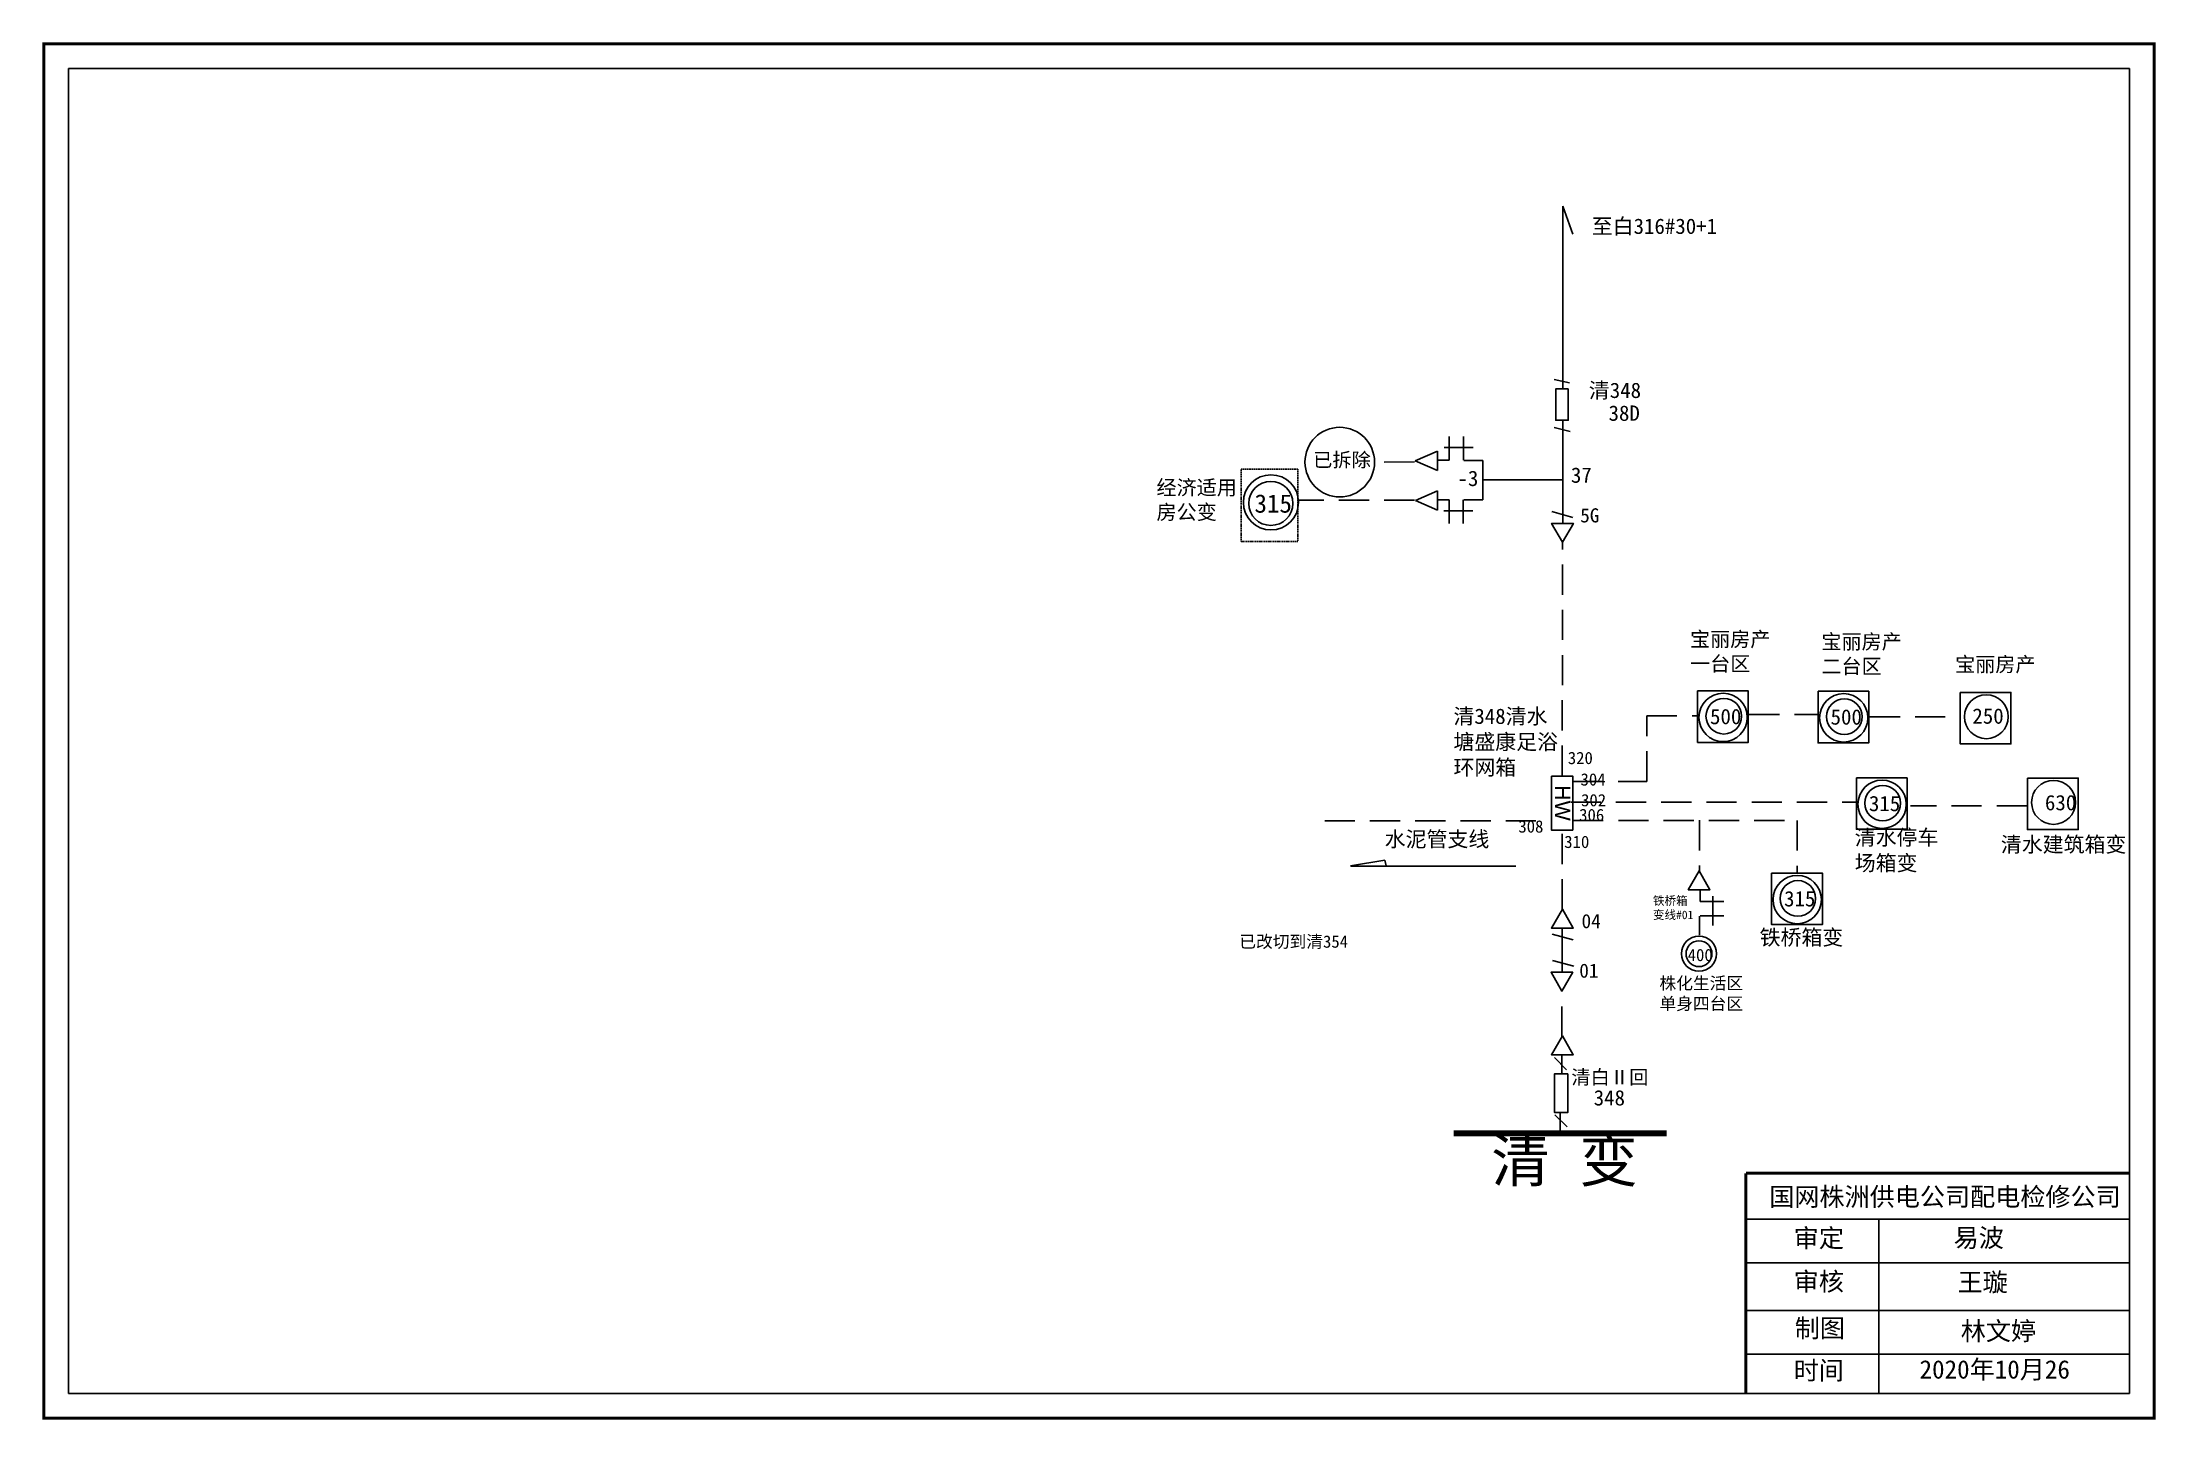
# Model space of a CAD drawing. Extents: x 0 to 344, y 0 to 224.
import ezdxf

# ---------------------------------------------------------------- set-up
doc = ezdxf.new("R2010")
doc.units = 0
doc.header["$LTSCALE"] = 0.774411
doc.linetypes.add('DASHED2', pattern=[9.525, 6.35, -3.175])
doc.linetypes.add('HIDDEN2', pattern=[0.1875, 0.125, -0.0625])
doc.layers.get('0').update_dxf_attribs({"linetype": 'CONTINUOUS'})
doc.layers.add('0-RefEdit0', color=7, linetype='CONTINUOUS')
doc.layers.add('Layer2', color=1, linetype='CONTINUOUS')
doc.styles.get("Standard").update_dxf_attribs({"font": '', "height": 2.5})
doc.styles.add('字体', font='', dxfattribs={"height": 2.5})
doc.styles.add('宋体_txtstyle_2.00_0_0', font='', dxfattribs={"height": 2})
doc.styles.add('宋体_txtstyle_3.00_0_0', font='', dxfattribs={"height": 3})
doc.styles.add('楷体_GB2312_txtstyle_3.00_0_0', font='', dxfattribs={"height": 3})
doc.styles.get('Standard').set_extended_font_data('SimSun')
doc.styles.get('字体').set_extended_font_data('楷体_GB2312')
doc.styles.get('宋体_txtstyle_2.00_0_0').set_extended_font_data('宋体')
doc.styles.get('宋体_txtstyle_3.00_0_0').set_extended_font_data('宋体')
doc.styles.get('楷体_GB2312_txtstyle_3.00_0_0').set_extended_font_data('楷体_GB2312')

msp = doc.modelspace()

# ---------------------------------------------------------------- linework, layer by layer
for p, q in [((247.49, 167.7), (247.5, 197.48)), ((247.48, 145.85), (247.48, 162.47)), ((247.53, 152.86), (234.44, 152.86))]:
    msp.add_line(p, q)
at = {"linetype": 'Continuous'}
for p, q in [((247.5, 197.48), (249.14, 192.87)), ((246.1, 169.22), (248.58, 168.67)), ((228.98, 159.95), (228.98, 156.06)), ((231.29, 159.95), (231.29, 156.06)), ((246.1, 161.37), (248.67, 160.73)), ((227.05, 157.52), (223.43, 155.95)), ((223.43, 155.95), (227.05, 154.39)), ((227.05, 154.39), (227.05, 157.52)), ((228.96, 156.07), (227.1, 156.07)), ((228.13, 158.13), (232.87, 158.13)), ((231.37, 156), (234.46, 156)), ((234.46, 156), (234.46, 149.58)), ((227.08, 151.05), (223.46, 149.49)), ((223.46, 149.49), (227.08, 147.92)), ((227.08, 147.92), (227.08, 151.05)), ((228.99, 149.6), (227.12, 149.6)), ((228.95, 149.61), (228.95, 145.72)), ((231.26, 149.61), (231.26, 145.72)), ((234.46, 149.58), (231.37, 149.58)), ((228.1, 147.79), (232.84, 147.79)), ((245.68, 147.71), (249.12, 146.74)), ((218.49, 90.91), (218.72, 89.98)), ((273.76, 84.15), (269.87, 84.15)), ((269.88, 84.17), (269.88, 86.04)), ((271.93, 85), (271.93, 80.26)), ((269.8, 81.76), (269.8, 78.67)), ((273.76, 81.84), (269.87, 81.84)), ((249.19, 77.88), (245.75, 78.85)), ((249.27, 73.59), (245.83, 74.56)), ((248.1, 56.72), (246.12, 58.71)), ((247.35, 56.09), (247.35, 59.17)), ((248.19, 47.43), (246.22, 49.41)), ((247.07, 49.8), (247.07, 46.43)), ((277.34, 32.36), (339.71, 32.36)), ((298.99, 32.35), (298.99, 4.02)), ((277.34, 25.25), (339.71, 25.25)), ((277.34, 17.5), (339.71, 17.5)), ((277.34, 10.4), (339.71, 10.4))]:
    msp.add_line(p, q, dxfattribs=at)
at = {"linetype": 'DASHED2'}
for p, q in [((223.3, 155.78), (216.87, 155.75)), ((223.3, 149.57), (204.53, 149.57)), ((247.41, 104.64), (247.43, 143.01)), ((261.18, 103.73), (261.18, 114.38)), ((261.18, 114.38), (269.4, 114.38)), ((277.87, 114.61), (289.03, 114.61)), ((297.54, 114.24), (312.22, 114.24)), ((249.13, 103.73), (261.18, 103.73)), ((248.78, 100.34), (295.48, 100.34)), ((249.18, 97.36), (285.56, 97.36)), ((269.77, 97.38), (269.77, 88.82)), ((285.67, 97.36), (285.67, 88.81)), ((323.14, 99.74), (304.18, 99.74)), ((247.4, 82.86), (247.4, 95.84)), ((247.35, 62.11), (247.35, 69.56))]:
    msp.add_line(p, q, dxfattribs=at)
at = {"color": 0, "linetype": 'DASHED2'}
msp.add_line((208.69, 97.27), (245.72, 97.27), dxfattribs=at)
at = {"color": 0, "linetype": 'Continuous'}
for p, q in [((212.9, 89.98), (218.49, 90.91)), ((247.38, 72.58), (247.38, 79.77))]:
    msp.add_line(p, q, dxfattribs=at)
at = {"color": 0}
msp.add_line((239.85, 89.89), (212.94, 89.89), dxfattribs=at)
at = {"linetype": 'Continuous', "const_width": 0.5}
msp.add_lwpolyline([(-0.09, 223.92), (343.89, 223.92), (343.89, -0.05), (-0.09, -0.05)], close=True, dxfattribs=at)
at = {"linetype": 'Continuous'}
for points in [[(3.96, 219.87), (339.84, 219.87), (339.84, 4), (3.96, 4)], [(248.39, 167.69), (248.39, 162.56), (246.34, 162.56), (246.34, 167.69)], [(269.46, 118.47), (277.73, 118.47), (277.73, 110.07), (269.46, 110.07)], [(289.11, 118.4), (297.37, 118.4), (297.37, 110), (289.11, 110)], [(312.27, 118.23), (320.54, 118.23), (320.54, 109.83), (312.27, 109.83)], [(245.64, 104.59), (249.11, 104.59), (249.11, 95.78), (245.64, 95.78)], [(295.36, 104.3), (303.62, 104.3), (303.62, 95.91), (295.36, 95.91)], [(323.23, 104.27), (331.5, 104.27), (331.5, 95.88), (323.23, 95.88)], [(281.53, 88.78), (289.8, 88.78), (289.8, 80.38), (281.53, 80.38)], [(248.34, 56.05), (248.34, 49.79), (246.12, 49.79), (246.12, 56.05)]]:
    msp.add_lwpolyline(points, close=True, dxfattribs=at)
for points in [[(247.44, 142.7), (249.22, 145.77), (245.67, 145.77)], [(269.71, 89.12), (267.93, 86.05), (271.48, 86.05)], [(247.42, 82.9), (245.65, 79.83), (249.19, 79.83)], [(247.35, 69.56), (249.12, 72.63), (245.58, 72.63)], [(247.42, 62.24), (245.65, 59.17), (249.19, 59.17)]]:
    msp.add_lwpolyline(points, close=True)
for points, const_width in [([(264.44, 46.38), (229.71, 46.36)], 1), ([(277.31, 39.86), (277.31, 4.13)], 0.5), ([(277.34, 39.86), (339.71, 39.86)], 0.5)]:
    msp.add_lwpolyline(points, dxfattribs=dict(at, const_width=const_width))
at = {"color": 1, "linetype": 'Continuous'}
msp.add_circle((211.14, 155.75), 5.67, dxfattribs=at)
at = {"color": 7}
for centre, radius in [((199.93, 149.19), 4.49), ((199.91, 149.02), 3.59)]:
    msp.add_circle(centre, radius, dxfattribs=at)
at = {"linetype": 'Continuous'}
for centre, radius in [((273.63, 114.15), 3.94), ((273.73, 114.34), 2.9), ((293.28, 114.08), 3.94), ((293.38, 114.27), 2.9), ((316.53, 114.26), 3.58), ((299.53, 99.99), 3.94), ((327.48, 100.3), 3.58), ((299.63, 100.17), 2.9), ((285.7, 84.46), 3.94), ((285.8, 84.65), 2.9)]:
    msp.add_circle(centre, radius, dxfattribs=at)
at = {"color": 0, "linetype": 'Continuous'}
for radius in [2.86, 2.11]:
    msp.add_circle((269.69, 75.64), radius, dxfattribs=at)
at = {"layer": '0-RefEdit0', "color": 7, "linetype": 'HIDDEN2', "ltscale": 2}
msp.add_lwpolyline([(204.31, 154.58), (204.31, 142.8), (195.09, 142.8), (195.09, 154.58)], close=True, dxfattribs=at)

# ---------------------------------------------------------------- texts
at = {"color": 7, "char_height": 2.5, "attachment_point": 1, "style": '字体'}
for s, insert, width in [('{\\fSimSun|b0|i0|c134|p2;至白316#30+1}', (252.21, 195.44), 32.8505), ('清348', (251.74, 168.7), 12.8614), ('{\\fSimSun|b0|i0|c134|p2;清348清水塘盛康足浴环网箱}', (229.67, 115.59), 17.138), ('{\\fSimSun|b0|i0|c134|p2;清水停车场箱变}', (295.08, 95.84), 15.2494), ('清水建筑箱变', (318.89, 94.7), 32.8505), ('铁桥箱变', (279.57, 79.56), 32.8505)]:
    msp.add_mtext(s, dxfattribs=dict(at, insert=insert, width=width))
at = {"color": 7, "attachment_point": 1}
for s, insert, char_height, width in [('38D', (254.95, 164.98), 2.5, 6.3394), ('{\\f\uffbfﾬￌﾣﾤ_GB2312|b0|i0|c134|p49;经济适用\\P房公变}', (181.27, 152.81), 2.4019, 23.0732), ('-3', (230.33, 154.35), 2.5, 4.4748), ('37', (248.82, 154.88), 2.5, 6.3394), ('{\\f\uffbfﾬￌﾣﾤ_GB2312|b0|i0|c134|p49;宝丽房产一台区}', (268.23, 128.1), 2.4019, 13.9143), ('{\\f\uffbfﾬￌﾣﾤ_GB2312|b0|i0|c134|p49;宝丽房产二台区}', (289.64, 127.69), 2.4019, 13.9143), ('{\\f\uffbfﾬￌﾣﾤ_GB2312|b0|i0|c134|p49;宝丽房产}', (311.44, 124), 2.4019, 13.9143), ('{\\H0.8x;320}', (248.31, 108.54), 2.5, 4.8477), ('{\\H0.8x;304}', (250.38, 105.04), 2.5, 4.8477), ('{\\H0.8x;302}', (250.47, 101.66), 2.5, 4.8477), ('{\\H0.8x;308}', (240.25, 97.38), 2.5, 4.8477), ('{\\H0.8x;306}', (250.16, 99.25), 2.5, 4.8477), ('{\\H0.8x;310}', (247.73, 94.87), 2.5, 4.8477)]:
    msp.add_mtext(s, dxfattribs=dict(at, insert=insert, char_height=char_height, width=width))
at = {"attachment_point": 1}
for s, insert, char_height, width in [('已拆除', (206.8, 157.27), 2.3, 10.6612), ('5G', (250.33, 148.22), 2.3, 16.116), ('500', (271.49, 115.54), 2.5, 4.8377), ('500', (291.14, 115.47), 2.5, 4.8377), ('250', (314.25, 115.62), 2.5, 4.8377), ('315', (297.39, 101.37), 2.5, 4.8377), ('630', (326.08, 101.51), 2.5, 4.8377), ('铁桥箱变线#01', (262.19, 84.96), 1.38, 7.1812), ('315', (283.56, 85.85), 2.5, 4.8377), ('04', (250.55, 82.1), 2.3, 16.116), ('01', (250.18, 74.03), 2.3, 16.116)]:
    msp.add_mtext(s, dxfattribs=dict(at, insert=insert, char_height=char_height, width=width))
at = {"color": 7, "insert": (248.72, 103.12), "char_height": 2.5, "width": 32.8505, "attachment_point": 1, "rotation": 270, "style": '字体'}
msp.add_mtext('{\\fArial|b0|i0|c0|p32;HW}', dxfattribs=at)
at = {"insert": (218.46, 95.57), "char_height": 2.5, "width": 22.9392, "attachment_point": 1, "style": '字体'}
msp.add_mtext('{\\fSimSun|b0|i0|c134|p2;水泥管支线}', dxfattribs=at)
at = {"color": 20, "linetype": 'Continuous', "lineweight": 0, "ltscale": 2.717689, "true_color": 0xef4810, "insert": (194.77, 78.62), "char_height": 2, "attachment_point": 1, "style": '宋体_txtstyle_2.00_0_0'}
msp.add_mtext('已改切到清354', dxfattribs=at)
at = {"color": 0, "insert": (263.25, 71.84), "char_height": 2, "width": 14.7372, "attachment_point": 1, "style": '字体'}
msp.add_mtext('{\\fSimSun|b0|i0|c134|p2;株化生活区单身四台区}', dxfattribs=at)
at = {"color": 0, "linetype": 'Continuous', "insert": (248.89, 56.67), "char_height": 2.3, "width": 13.1193, "attachment_point": 1, "style": '字体'}
msp.add_mtext('清白Ⅱ回', dxfattribs=at)
at = {"linetype": 'Continuous', "insert": (252.53, 53.41), "char_height": 2.5, "width": 5.6554, "attachment_point": 1}
msp.add_mtext('348', dxfattribs=at)
at = {"linetype": 'Continuous', "attachment_point": 1}
for s, insert, char_height, width, style in [('清 变', (235.85, 45.47), 7, 28.4432, '字体'), ('国网株洲供电公司配电检修公司', (281.14, 37.54), 3, 82.0179, '字体'), ('审定', (285.13, 30.8), 3, 23.4615, '字体'), ('易波', (311.2, 30.85), 3, 23.4615, '宋体_txtstyle_3.00_0_0'), ('审核', (285.13, 23.73), 3, 23.4615, '字体'), ('{\\fSimSun|b0|i0|c134|p2;王璇}', (311.84, 23.62), 3, 33.0539, '字体'), ('制图', (285.3, 16.11), 3, 23.4615, '字体'), ('{\\fSimSun|b0|i0|c134|p2;林文婷}', (312.36, 15.65), 3, 23.4615, '楷体_GB2312_txtstyle_3.00_0_0'), ('时间', (285.13, 9.23), 3, 23.4615, '字体'), ('2020年10月26', (305.64, 9.4), 3, 27.0904, '宋体_txtstyle_3.00_0_0')]:
    msp.add_mtext(s, dxfattribs=dict(at, insert=insert, char_height=char_height, width=width, style=style))
at = {"layer": 'Layer2', "color": 7, "linetype": 'Continuous', "insert": (197.24, 150.5), "char_height": 2.992, "width": 5.0057, "attachment_point": 1}
msp.add_mtext('315', dxfattribs=at)
at = {"layer": 'Layer2', "color": 0, "linetype": 'Continuous', "insert": (267.85, 76.43), "char_height": 2, "width": 2.6823, "attachment_point": 1}
msp.add_mtext('400', dxfattribs=at)

doc.saveas('drawing.dxf')
